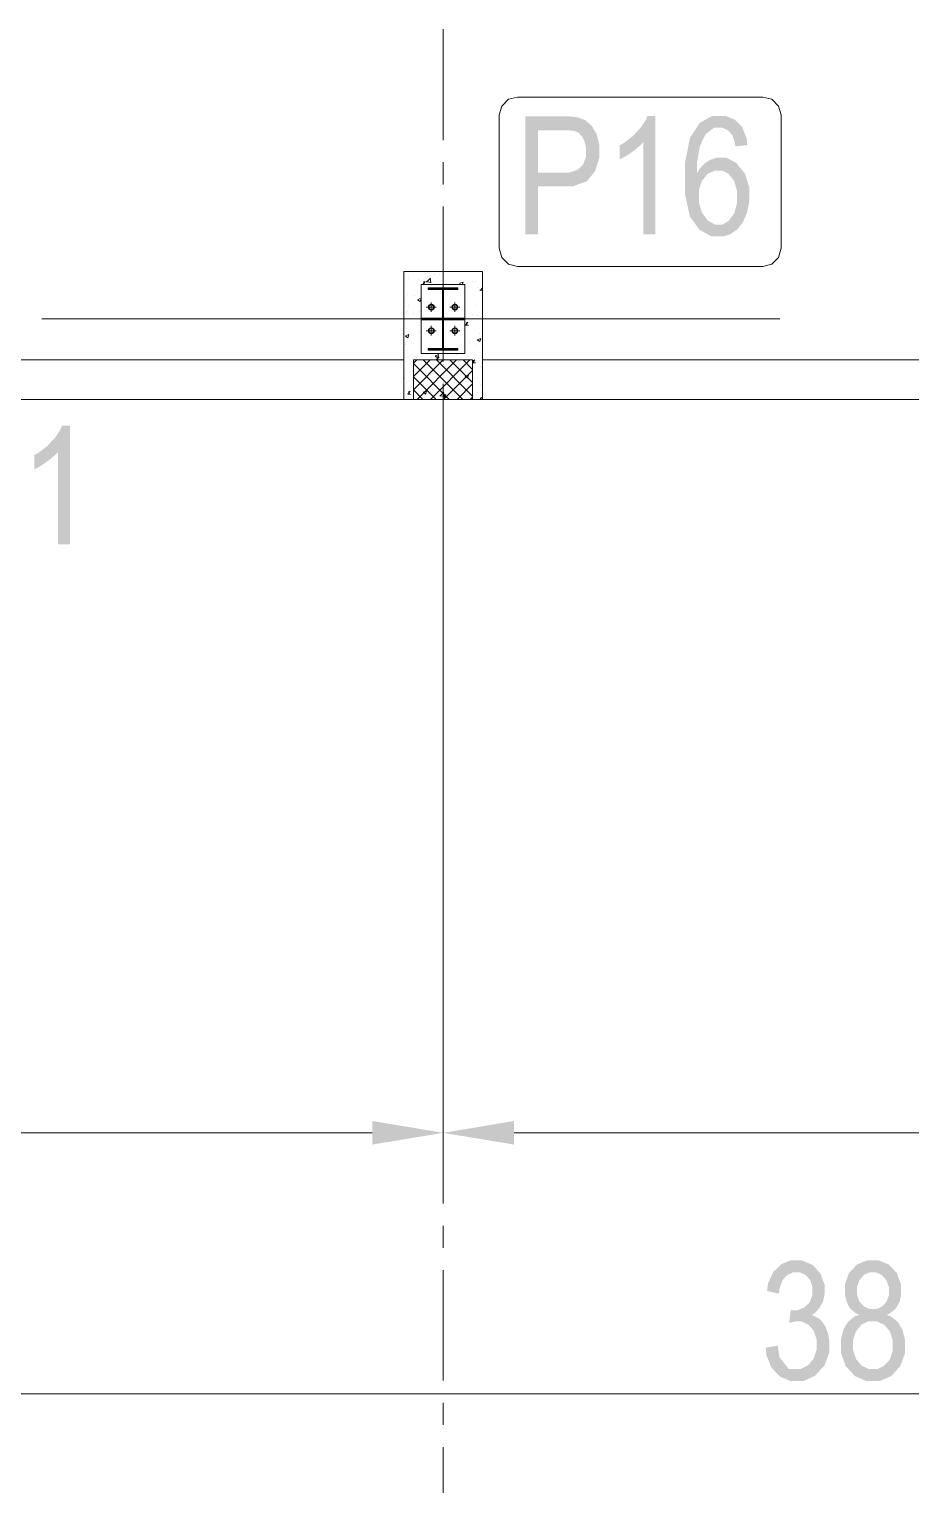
# Model space of a CAD drawing. Header units: millimetres. Extents: x 51.5 to 74.8, y 0.8 to 17.2.
# Drawn here: x 56.763 to 57.349, y 6.41 to 7.382 of the extents above; entities that cross this region are included whole.
import ezdxf

# ---------------------------------------------------------------- set-up
doc = ezdxf.new("R2010")
doc.units = ezdxf.units.MM
doc.layers.add('PDF_Geomertry', color=7, linetype='Continuous')
doc.layers.add('PDF_Solid Fills', color=7, linetype='Continuous')

msp = doc.modelspace()

# ---------------------------------------------------------------- hatches: boundary and pattern name
at = {"layer": 'PDF_Solid Fills', "transparency": 33554559}
h = msp.add_hatch(color=256, dxfattribs=at)
h.paths.add_polyline_path([(57.09246, 7.24564), (57.09246, 7.32411), (57.11676, 7.32411), (57.12107, 7.32411), (57.12732, 7.32342), (57.1294, 7.32258), (57.13218, 7.32161), (57.13663, 7.31786), (57.13829, 7.31509), (57.13996, 7.31231), (57.14163, 7.3055), (57.14163, 7.30147), (57.14163, 7.2962), (57.13885, 7.28759), (57.13621, 7.28425), (57.13343, 7.28092), (57.12413, 7.27758), (57.11746, 7.27758), (57.10093, 7.27758), (57.10093, 7.24564)])
h.paths.add_polyline_path([(57.10093, 7.28675), (57.1176, 7.28675), (57.12163, 7.28675), (57.12732, 7.28856), (57.12926, 7.29036), (57.13107, 7.29217), (57.13288, 7.29745), (57.13288, 7.30106), (57.13288, 7.30342), (57.1319, 7.30745), (57.13107, 7.30911), (57.1301, 7.31078), (57.12801, 7.313), (57.12676, 7.3137), (57.12538, 7.31425), (57.12079, 7.31481), (57.11746, 7.31481), (57.10093, 7.31481)])
for points in [[(57.17885, 7.24564), (57.17093, 7.24564), (57.17093, 7.30703), (57.16954, 7.30536), (57.16593, 7.30217), (57.16357, 7.3005), (57.16135, 7.29884), (57.15704, 7.29633), (57.15524, 7.2955), (57.15524, 7.30481), (57.15843, 7.30661), (57.16426, 7.3112), (57.16676, 7.31397), (57.16926, 7.31661), (57.17274, 7.32189), (57.17371, 7.32439), (57.17885, 7.32439)], [(56.78996, 7.03981), (56.78204, 7.03981), (56.78204, 7.1012), (56.78065, 7.09953), (56.7769, 7.09634), (56.77468, 7.09467), (56.77232, 7.093), (56.76815, 7.0905), (56.76621, 7.08967), (56.76621, 7.09897), (56.76954, 7.10092), (56.77524, 7.10536), (56.77774, 7.10814), (56.78024, 7.11078), (56.78371, 7.11606), (56.78482, 7.1187), (56.78996, 7.1187)], [(57.25232, 6.5062), (57.26024, 6.50745), (57.26149, 6.49967), (57.26774, 6.49189), (57.27274, 6.49189), (57.27538, 6.49189), (57.2801, 6.49425), (57.28218, 6.49647), (57.28413, 6.49884), (57.28607, 6.50467), (57.28607, 6.50842), (57.28607, 6.51175), (57.28426, 6.51731), (57.28246, 6.51939), (57.28065, 6.52147), (57.27621, 6.52356), (57.27343, 6.52356), (57.27232, 6.52356), (57.26954, 6.523), (57.26788, 6.52259), (57.26885, 6.53092), (57.2701, 6.53092), (57.27301, 6.53092), (57.27774, 6.53272), (57.27954, 6.53439), (57.28149, 6.5362), (57.28329, 6.54106), (57.28329, 6.54397), (57.28329, 6.54675), (57.28176, 6.5512), (57.28024, 6.55286), (57.27871, 6.55453), (57.27496, 6.5562), (57.27274, 6.5562), (57.27038, 6.5562), (57.26663, 6.55439), (57.26496, 6.55272), (57.26343, 6.55092), (57.26149, 6.54564), (57.26107, 6.54203), (57.25315, 6.54384), (57.25385, 6.54884), (57.25732, 6.55647), (57.25996, 6.55897), (57.2626, 6.56161), (57.26885, 6.56411), (57.2726, 6.56411), (57.27649, 6.56411), (57.28315, 6.5612), (57.28593, 6.55842), (57.28857, 6.5555), (57.29135, 6.54814), (57.29135, 6.54384), (57.29135, 6.5412), (57.29024, 6.53634), (57.28899, 6.53439), (57.28788, 6.53231), (57.28468, 6.52897), (57.2826, 6.52786), (57.2844, 6.52731), (57.2876, 6.5255), (57.28885, 6.52439), (57.2901, 6.52314), (57.29218, 6.51981), (57.29288, 6.51772), (57.29371, 6.51564), (57.29454, 6.51106), (57.29454, 6.50856), (57.29454, 6.50314), (57.29135, 6.49425), (57.28815, 6.49092), (57.28496, 6.48745), (57.27732, 6.48397), (57.27288, 6.48397), (57.26871, 6.48397), (57.26176, 6.48703), (57.25885, 6.48995), (57.25607, 6.493), (57.25274, 6.50106)]]:
    msp.add_hatch(color=256, dxfattribs=at).paths.add_polyline_path(points)
h = msp.add_hatch(color=256, dxfattribs=at)
h.paths.add_polyline_path([(57.2401, 7.30495), (57.23218, 7.30411), (57.23163, 7.30717), (57.2301, 7.31147), (57.22899, 7.31272), (57.22732, 7.31467), (57.22357, 7.31647), (57.22135, 7.31647), (57.21788, 7.31647), (57.21232, 7.31217), (57.21024, 7.308), (57.20857, 7.30425), (57.20663, 7.29342), (57.20663, 7.2862), (57.20801, 7.2887), (57.21149, 7.29259), (57.21357, 7.29397), (57.21551, 7.29522), (57.21996, 7.29661), (57.22218, 7.29661), (57.22607, 7.29661), (57.23274, 7.29314), (57.23551, 7.28967), (57.23843, 7.2862), (57.24135, 7.27689), (57.24135, 7.27106), (57.24135, 7.26717), (57.23982, 7.25995), (57.23843, 7.25675), (57.23704, 7.25356), (57.23329, 7.24884), (57.23107, 7.24731), (57.22885, 7.24578), (57.22385, 7.24425), (57.22121, 7.24425), (57.21635, 7.24425), (57.20829, 7.2487), (57.2051, 7.25314), (57.2019, 7.25745), (57.19871, 7.27217), (57.19871, 7.28231), (57.19871, 7.2937), (57.20204, 7.30995), (57.20524, 7.31481), (57.20843, 7.31967), (57.21676, 7.32439), (57.22176, 7.32439), (57.22551, 7.32439), (57.23163, 7.32189), (57.23413, 7.31939), (57.23663, 7.31689), (57.23954, 7.30967)])
h.paths.add_polyline_path([(57.20788, 7.27106), (57.20788, 7.26689), (57.20996, 7.25995), (57.2119, 7.25745), (57.21385, 7.25481), (57.21857, 7.25217), (57.22121, 7.25217), (57.22357, 7.25217), (57.22774, 7.25467), (57.22954, 7.25717), (57.23135, 7.25953), (57.23315, 7.2662), (57.23315, 7.2705), (57.23315, 7.27467), (57.23135, 7.2812), (57.22954, 7.28342), (57.22774, 7.28578), (57.22329, 7.288), (57.22065, 7.288), (57.21815, 7.288), (57.21357, 7.28578), (57.21176, 7.28342), (57.20982, 7.2812), (57.20788, 7.27495)])
h = msp.add_hatch(color=256, dxfattribs=at)
h.paths.add_polyline_path([(57.31454, 6.528), (57.31218, 6.52897), (57.30857, 6.53203), (57.30732, 6.53411), (57.30621, 6.53606), (57.30496, 6.54106), (57.30496, 6.54397), (57.30496, 6.54842), (57.3076, 6.55578), (57.31024, 6.55856), (57.31288, 6.56134), (57.31954, 6.56411), (57.32343, 6.56411), (57.32746, 6.56411), (57.33413, 6.56134), (57.3369, 6.55842), (57.33954, 6.5555), (57.34218, 6.54814), (57.34218, 6.5437), (57.34218, 6.54078), (57.34107, 6.53606), (57.33982, 6.53411), (57.33871, 6.53217), (57.3351, 6.52911), (57.33274, 6.528), (57.33565, 6.52675), (57.3401, 6.52314), (57.34163, 6.5205), (57.34315, 6.518), (57.34482, 6.51161), (57.34482, 6.50772), (57.34482, 6.50245), (57.34176, 6.49397), (57.33871, 6.49064), (57.33565, 6.48731), (57.32815, 6.48397), (57.32357, 6.48397), (57.31913, 6.48397), (57.31149, 6.48731), (57.30843, 6.49064), (57.30538, 6.49397), (57.30232, 6.50259), (57.30232, 6.508), (57.30232, 6.51189), (57.30399, 6.51842), (57.30551, 6.52106), (57.30718, 6.52356), (57.31163, 6.52703)])
h.paths.add_polyline_path([(57.31038, 6.508), (57.31038, 6.50439), (57.31232, 6.49856), (57.31426, 6.49633), (57.31621, 6.49411), (57.32093, 6.49189), (57.32357, 6.49189), (57.32635, 6.49189), (57.33093, 6.49411), (57.33288, 6.4962), (57.33482, 6.49842), (57.33663, 6.50411), (57.33663, 6.50772), (57.33663, 6.51134), (57.33468, 6.51717), (57.33274, 6.51939), (57.33079, 6.52147), (57.32607, 6.5237), (57.32343, 6.5237), (57.32065, 6.5237), (57.31607, 6.52161), (57.31426, 6.51939), (57.31232, 6.51717), (57.31038, 6.51147)])
h.paths.add_polyline_path([(57.31301, 6.54425), (57.31301, 6.54133), (57.31454, 6.53675), (57.31607, 6.53509), (57.3176, 6.53342), (57.32135, 6.53175), (57.32357, 6.53175), (57.32579, 6.53175), (57.32954, 6.53342), (57.33107, 6.53509), (57.3326, 6.53675), (57.33413, 6.54106), (57.33413, 6.5437), (57.33413, 6.54647), (57.33246, 6.55092), (57.33093, 6.55272), (57.3294, 6.55439), (57.32565, 6.5562), (57.32357, 6.5562), (57.32135, 6.5562), (57.3176, 6.55453), (57.31607, 6.55272), (57.31454, 6.55106), (57.31301, 6.54675)])

# ---------------------------------------------------------------- linework, layer by layer
at = {"layer": 'PDF_Geomertry', "lineweight": 0}
for points in [[(57.03788, 7.30828), (57.03788, 7.38189)], [(57.03788, 7.27884), (57.03788, 7.29356)], [(57.03788, 7.19064), (57.03788, 7.26411)], [(57.01176, 7.21411), (57.01176, 7.21411)], [(57.01482, 7.21647), (57.01482, 7.21647)], [(57.02079, 7.22106), (57.02079, 7.22106)], [(57.02176, 7.21578), (57.02176, 7.21578)], [(57.02565, 7.21231), (57.0244, 7.21245), (57.02593, 7.21439)], [(57.02538, 7.21231), (57.0251, 7.21425)], [(57.02676, 7.21425), (57.02982, 7.2137)], [(57.0269, 7.21384), (57.02954, 7.21661)], [(57.02746, 7.218), (57.02746, 7.218)], [(57.02968, 7.21342), (57.0294, 7.21661)], [(57.03204, 7.21897), (57.03204, 7.21897)], [(57.03565, 7.21911), (57.03565, 7.21911)], [(57.03954, 7.21495), (57.03954, 7.21495)], [(57.04829, 7.22078), (57.04829, 7.22078)], [(57.04885, 7.21286), (57.04968, 7.21231)], [(57.04899, 7.21314), (57.05135, 7.21397)], [(57.05065, 7.21231), (57.05121, 7.21384)], [(57.05149, 7.22106), (57.05149, 7.22106)], [(57.05718, 7.21425), (57.05718, 7.21425)], [(57.0594, 7.21411), (57.0594, 7.21411)], [(57.06399, 7.2205), (57.06399, 7.2205)], [(57.01176, 7.20342), (57.01176, 7.20342)], [(57.0144, 7.2055), (57.0144, 7.2055)], [(57.01871, 7.20481), (57.01871, 7.20481)], [(57.02065, 7.20745), (57.02065, 7.20745)], [(57.02093, 7.20217), (57.0226, 7.20106), (57.02329, 7.20314)], [(57.02107, 7.20231), (57.02343, 7.20328)], [(57.02801, 7.20995), (57.02899, 7.20911)], [(57.02801, 7.20939), (57.02829, 7.20911)], [(57.02843, 7.21009), (57.02954, 7.20911)], [(57.02913, 7.21009), (57.0301, 7.20911)], [(57.02968, 7.21009), (57.03065, 7.20911)], [(57.03024, 7.21009), (57.03135, 7.20911)], [(57.03079, 7.21009), (57.0319, 7.20911)], [(57.03135, 7.21009), (57.03246, 7.20911)], [(57.03204, 7.21009), (57.03301, 7.20911)], [(57.0326, 7.21009), (57.03357, 7.20911)], [(57.03315, 7.21009), (57.03426, 7.20911)], [(57.03371, 7.21009), (57.03482, 7.20911)], [(57.0344, 7.21009), (57.03538, 7.20911)], [(57.03496, 7.21009), (57.03593, 7.20911)], [(57.03551, 7.21009), (57.03663, 7.20911)], [(57.03607, 7.21009), (57.03718, 7.20911)], [(57.03676, 7.21009), (57.03774, 7.20911), (57.03829, 7.20856)], [(57.03732, 7.21009), (57.03829, 7.20911)], [(57.03746, 7.2087), (57.03829, 7.208)], [(57.03746, 7.20814), (57.03829, 7.20745)], [(57.03746, 7.20759), (57.03829, 7.20675)], [(57.03746, 7.20703), (57.03829, 7.2062)], [(57.03746, 7.20647), (57.03829, 7.20564)], [(57.03746, 7.20578), (57.03829, 7.20509)], [(57.03746, 7.20522), (57.03829, 7.20439)], [(57.03746, 7.20467), (57.03829, 7.20384)], [(57.03746, 7.20411), (57.03829, 7.20328)], [(57.03746, 7.20342), (57.03829, 7.20272)], [(57.03788, 7.21009), (57.03899, 7.20911)], [(57.03843, 7.21009), (57.03954, 7.20911)], [(57.03899, 7.21009), (57.0401, 7.20911)], [(57.03968, 7.21009), (57.04065, 7.20911)], [(57.04024, 7.21009), (57.04121, 7.20911)], [(57.04079, 7.21009), (57.0419, 7.20911)], [(57.04135, 7.21009), (57.04246, 7.20911)], [(57.04204, 7.21009), (57.04301, 7.20911)], [(57.0426, 7.21009), (57.04357, 7.20911)], [(57.04315, 7.21009), (57.04426, 7.20911)], [(57.04371, 7.21009), (57.04482, 7.20911)], [(57.0444, 7.21009), (57.04538, 7.20911)], [(57.04496, 7.21009), (57.04593, 7.20911)], [(57.04551, 7.21009), (57.04649, 7.20911)], [(57.04607, 7.21009), (57.04718, 7.20911)], [(57.04663, 7.21009), (57.04774, 7.20911)], [(57.04732, 7.21009), (57.04774, 7.20967)], [(57.05149, 7.21231), (57.05149, 7.21231)], [(57.06051, 7.21036), (57.06051, 7.21036)], [(57.06232, 7.2087), (57.06399, 7.20842)], [(57.06246, 7.20842), (57.06399, 7.21009)], [(57.01399, 7.19439), (57.01399, 7.19439)], [(57.01524, 7.1987), (57.01524, 7.1987)], [(57.02232, 7.19425), (57.02232, 7.19425)], [(57.02343, 7.20161), (57.02343, 7.20161)], [(57.02343, 7.19356), (57.02343, 7.19356)], [(57.03329, 7.19731), (57.02676, 7.19731)], [(57.0301, 7.19411), (57.0301, 7.2005)], [(57.03746, 7.20286), (57.03829, 7.20217)], [(57.03746, 7.20231), (57.03829, 7.20147)], [(57.03746, 7.20175), (57.03829, 7.20092)], [(57.03746, 7.20106), (57.03829, 7.20036)], [(57.03746, 7.2005), (57.03829, 7.19981)], [(57.03746, 7.19995), (57.03829, 7.19911)], [(57.03746, 7.19939), (57.03829, 7.19856)], [(57.03746, 7.19884), (57.03829, 7.198)], [(57.03746, 7.19814), (57.03829, 7.19745)], [(57.03746, 7.19758), (57.03829, 7.19675)], [(57.03746, 7.19703), (57.03829, 7.1962)], [(57.03746, 7.19647), (57.03829, 7.19564)], [(57.03746, 7.19578), (57.03829, 7.19509)], [(57.03746, 7.19522), (57.03829, 7.19453)], [(57.03746, 7.19467), (57.03829, 7.19383)], [(57.03746, 7.19411), (57.03829, 7.19328)], [(57.03746, 7.19356), (57.03829, 7.19272)], [(57.04899, 7.19731), (57.04246, 7.19731)], [(57.04579, 7.19411), (57.04579, 7.2005)], [(57.05232, 7.20231), (57.05232, 7.20231)], [(57.05232, 7.19634), (57.05232, 7.19634)], [(57.0601, 7.19842), (57.0601, 7.19842)], [(57.26176, 7.18953), (56.77121, 7.18953)], [(57.01176, 7.19259), (57.01176, 7.19259)], [(57.01829, 7.19286), (57.01829, 7.19286)], [(57.0219, 7.18522), (57.0219, 7.18522)], [(57.02343, 7.19092), (57.02343, 7.19092)], [(57.0301, 7.17842), (57.0301, 7.18481)], [(57.03746, 7.19286), (57.03829, 7.19217)], [(57.03746, 7.19231), (57.03829, 7.19147)], [(57.03746, 7.19175), (57.03829, 7.19092)], [(57.03746, 7.1912), (57.03829, 7.19036)], [(57.03746, 7.1905), (57.03829, 7.18981)], [(57.03746, 7.18995), (57.03829, 7.18911)], [(57.03746, 7.18939), (57.03829, 7.18856)], [(57.03746, 7.18883), (57.03829, 7.188)], [(57.03746, 7.18814), (57.03829, 7.18745)], [(57.03746, 7.18759), (57.03829, 7.18689)], [(57.03746, 7.18703), (57.03829, 7.1862)], [(57.03746, 7.18647), (57.03829, 7.18564)], [(57.03746, 7.18592), (57.03829, 7.18508)], [(57.03746, 7.18522), (57.03829, 7.18453)], [(57.03746, 7.18467), (57.03829, 7.18383)], [(57.03746, 7.18411), (57.03829, 7.18328)], [(57.04579, 7.17842), (57.04579, 7.18481)], [(57.05232, 7.19147), (57.05232, 7.19147)], [(57.05232, 7.18536), (57.05232, 7.18536)], [(57.05482, 7.18522), (57.05288, 7.18536), (57.0544, 7.18731)], [(57.05385, 7.18508), (57.05357, 7.18717)], [(57.05774, 7.19272), (57.05774, 7.19272)], [(57.06065, 7.19189), (57.06065, 7.19189)], [(57.06399, 7.18883), (57.06399, 7.18883)], [(57.01176, 7.18189), (57.01176, 7.18189)], [(57.01176, 7.18008), (57.01176, 7.18008)], [(57.01288, 7.17814), (57.01454, 7.17703), (57.01524, 7.17897)], [(57.01301, 7.17828), (57.01524, 7.17911)], [(57.01357, 7.18328), (57.01357, 7.18328)], [(57.02204, 7.18134), (57.02204, 7.18134)], [(57.02343, 7.183), (57.02343, 7.183)], [(57.02343, 7.18161), (57.02343, 7.18161)], [(57.02343, 7.18022), (57.02343, 7.18022)], [(57.03329, 7.18161), (57.02676, 7.18161)], [(57.03746, 7.18356), (57.03829, 7.18272)], [(57.03746, 7.18286), (57.03829, 7.18217)], [(57.03746, 7.18231), (57.03829, 7.18161)], [(57.03746, 7.18175), (57.03829, 7.18092)], [(57.03746, 7.1812), (57.03829, 7.18036)], [(57.03746, 7.1805), (57.03829, 7.17981)], [(57.03746, 7.17995), (57.03829, 7.17925)], [(57.03746, 7.17939), (57.03829, 7.17856)], [(57.03746, 7.17884), (57.03829, 7.178)], [(57.03746, 7.17828), (57.03829, 7.17745)], [(57.03746, 7.17759), (57.03829, 7.17689)], [(57.03746, 7.17703), (57.03829, 7.1762)], [(57.03746, 7.17647), (57.03829, 7.17564)], [(57.03746, 7.17592), (57.03829, 7.17508)], [(57.03746, 7.17522), (57.03829, 7.17453)], [(57.03746, 7.17467), (57.03829, 7.17397)], [(57.03746, 7.17411), (57.03829, 7.17328)], [(57.03788, 7.1612), (57.03788, 7.17592)], [(57.04899, 7.18161), (57.04246, 7.18161)], [(57.05232, 7.18078), (57.05232, 7.18078)], [(57.06065, 7.17564), (57.06301, 7.17647)], [(57.06065, 7.1755), (57.06232, 7.17439), (57.06288, 7.17634)], [(57.0619, 7.17967), (57.0619, 7.17967)], [(57.06399, 7.17495), (57.06399, 7.17495)], [(57.01176, 7.1712), (57.01176, 7.1712)], [(57.01176, 7.16814), (57.01176, 7.16814)], [(57.01176, 7.16439), (57.01176, 7.16439)], [(57.01315, 7.17231), (57.01315, 7.17231)], [(57.01329, 7.16828), (57.01329, 7.16828)], [(57.02065, 7.16536), (57.02065, 7.16536)], [(57.02343, 7.16967), (57.02343, 7.16967)], [(57.02343, 7.16939), (57.02343, 7.16939)], [(57.02801, 7.16939), (57.02871, 7.16884)], [(57.02801, 7.16884), (57.02815, 7.16884)], [(57.02829, 7.16981), (57.02926, 7.16884)], [(57.02885, 7.16981), (57.02982, 7.16884)], [(57.0294, 7.16981), (57.03051, 7.16884)], [(57.02996, 7.16981), (57.03107, 7.16884)], [(57.03065, 7.16981), (57.03163, 7.16884)], [(57.03121, 7.16981), (57.03218, 7.16884)], [(57.03176, 7.16981), (57.03288, 7.16884)], [(57.03232, 7.16981), (57.03343, 7.16884)], [(57.03274, 7.16495), (57.0351, 7.16578)], [(57.03274, 7.16467), (57.0344, 7.16356), (57.03496, 7.16564)], [(57.03288, 7.16981), (57.03399, 7.16884)], [(57.03357, 7.16981), (57.03454, 7.16884)], [(57.03551, 7.16231), (57.03357, 7.16245), (57.03524, 7.16439)], [(57.03413, 7.16981), (57.0351, 7.16884)], [(57.03468, 7.16981), (57.03579, 7.16884)], [(57.03524, 7.16981), (57.03635, 7.16884)], [(57.03593, 7.16981), (57.0369, 7.16884)], [(57.03649, 7.16981), (57.03746, 7.16884)], [(57.03704, 7.16981), (57.03815, 7.16884)], [(57.03746, 7.17356), (57.03829, 7.17272)], [(57.03746, 7.173), (57.03829, 7.17217)], [(57.03746, 7.17231), (57.03829, 7.17161)], [(57.03746, 7.17175), (57.03829, 7.17092)], [(57.03746, 7.1712), (57.03829, 7.17036)], [(57.03746, 7.17064), (57.03829, 7.16981), (57.03926, 7.16884)], [(57.03746, 7.16995), (57.0376, 7.16981), (57.03871, 7.16884)], [(57.03885, 7.16981), (57.03982, 7.16884)], [(57.0394, 7.16981), (57.04038, 7.16884)], [(57.03996, 7.16981), (57.04107, 7.16884)], [(57.04051, 7.16981), (57.04163, 7.16884)], [(57.04121, 7.16981), (57.04218, 7.16884)], [(57.04176, 7.16981), (57.04274, 7.16884)], [(57.04232, 7.16981), (57.04343, 7.16884)], [(57.04232, 7.16661), (57.04232, 7.16661)], [(57.04288, 7.16981), (57.04399, 7.16884)], [(57.04357, 7.16981), (57.04454, 7.16884)], [(57.04413, 7.16981), (57.0451, 7.16884)], [(57.04468, 7.16981), (57.04579, 7.16884)], [(57.04524, 7.16981), (57.04635, 7.16884)], [(57.04579, 7.16981), (57.0469, 7.16884)], [(57.04649, 7.16981), (57.04746, 7.16884)], [(57.04704, 7.16981), (57.04774, 7.16925)], [(57.04704, 7.16606), (57.04704, 7.16606)], [(57.0476, 7.16981), (57.04774, 7.16981)], [(57.05232, 7.17342), (57.05232, 7.17342)], [(57.05232, 7.16995), (57.05232, 7.16995)], [(57.05524, 7.17384), (57.05524, 7.17384)], [(57.0594, 7.17203), (57.0594, 7.17203)], [(57.06385, 7.16814), (57.06385, 7.16814)], [(57.06399, 7.16828), (57.06399, 7.16828)], [(56.51982, 7.16231), (57.01176, 7.16231)], [(57.01176, 7.16036), (57.01176, 7.16036)], [(57.01274, 7.1612), (57.01274, 7.1612)], [(57.01829, 7.14245), (57.03801, 7.16231)], [(57.01829, 7.15134), (57.02926, 7.16231)], [(57.01829, 7.16009), (57.02038, 7.16231)], [(57.01829, 7.15995), (57.04204, 7.13606)], [(57.01996, 7.16411), (57.01996, 7.16411)], [(57.02065, 7.13606), (57.0469, 7.16231)], [(57.02468, 7.16231), (57.05093, 7.13606)], [(57.02551, 7.158), (57.02551, 7.158)], [(57.0269, 7.15967), (57.0269, 7.15967)], [(57.02857, 7.158), (57.02857, 7.158)], [(57.02954, 7.13606), (57.05565, 7.16231)], [(57.0301, 7.1637), (57.0301, 7.1637)], [(57.03357, 7.16231), (57.05746, 7.13828)], [(57.03385, 7.15911), (57.03385, 7.15911)], [(57.03468, 7.16217), (57.03426, 7.16425)], [(57.03774, 7.16342), (57.03774, 7.16342)], [(57.03788, 7.15953), (57.03788, 7.15953)], [(57.03829, 7.13606), (57.05746, 7.15522)], [(57.04232, 7.16231), (57.05746, 7.14717)], [(57.04468, 7.15897), (57.04468, 7.15897)], [(57.04649, 7.16064), (57.04649, 7.16064)], [(57.04663, 7.15495), (57.04663, 7.15495)], [(57.04788, 7.16134), (57.04788, 7.16134)], [(57.05121, 7.16231), (57.05746, 7.15592)], [(57.05538, 7.16259), (57.05538, 7.16259)], [(57.0594, 7.16022), (57.05746, 7.16036), (57.05899, 7.16231)], [(57.05857, 7.16009), (57.05815, 7.16217)], [(57.06246, 7.15814), (57.06246, 7.15814)], [(57.06343, 7.15703), (57.06343, 7.15703)], [(57.06399, 7.163), (57.06399, 7.163)], [(57.06399, 7.16231), (58.01385, 7.16231)], [(57.06399, 7.15758), (57.06399, 7.15758)], [(57.06399, 7.15717), (57.06399, 7.15717)], [(57.01176, 7.14967), (57.01176, 7.14967)], [(57.01232, 7.15009), (57.01232, 7.15009)], [(57.01329, 7.14717), (57.01329, 7.14717)], [(57.01829, 7.15106), (57.03329, 7.13606)], [(57.0251, 7.14592), (57.0251, 7.14592)], [(57.02968, 7.15258), (57.02968, 7.15258)], [(57.03107, 7.14647), (57.03107, 7.14647)], [(57.03774, 7.14759), (57.03774, 7.14759)], [(57.03788, 7.15272), (57.03788, 7.15272)], [(57.03788, 7.14759), (57.03788, 7.14759)], [(57.03788, 7.07286), (57.03788, 7.14647)], [(57.04121, 7.14647), (57.04121, 7.14647)], [(57.04718, 7.13606), (57.05746, 7.14647)], [(57.04885, 7.14578), (57.04885, 7.14578)], [(57.0526, 7.15147), (57.05496, 7.15245)], [(57.0526, 7.15134), (57.05426, 7.15022)], [(57.05413, 7.15022), (57.05482, 7.15231)], [(57.05871, 7.15036), (57.05871, 7.15036)], [(57.06065, 7.14981), (57.06065, 7.14981)], [(57.06301, 7.14606), (57.06301, 7.14606)], [(57.06399, 7.14675), (57.06399, 7.14675)], [(57.06399, 7.14661), (57.06399, 7.14661)], [(56.51982, 7.13606), (57.01176, 7.13606)], [(57.01176, 7.13884), (57.01176, 7.13884)], [(57.0119, 7.13911), (57.0119, 7.13911)], [(57.0144, 7.13967), (57.01593, 7.14147)], [(57.0144, 7.13953), (57.01635, 7.13939)], [(57.01551, 7.13925), (57.0151, 7.14134)], [(57.0169, 7.14481), (57.0169, 7.14481)], [(57.01829, 7.14231), (57.0244, 7.13606)], [(57.0219, 7.14314), (57.0219, 7.14314)], [(57.02468, 7.14078), (57.02704, 7.14175)], [(57.02468, 7.14064), (57.02635, 7.13953)], [(57.02621, 7.13953), (57.0269, 7.14147)], [(57.02926, 7.14161), (57.02926, 7.14161)], [(57.03565, 7.13842), (57.03788, 7.13814), (57.03857, 7.138)], [(57.03579, 7.13814), (57.03788, 7.14036), (57.03843, 7.14092)], [(57.03857, 7.13772), (57.03815, 7.14078)], [(57.03815, 7.13759), (57.03982, 7.13939)], [(57.03815, 7.13745), (57.04024, 7.13731)], [(57.03926, 7.13717), (57.03885, 7.13925)], [(57.04635, 7.14383), (57.04635, 7.14383)], [(57.04996, 7.13731), (57.04996, 7.13731)], [(57.0501, 7.13606), (57.0501, 7.13606)], [(57.05593, 7.13606), (57.05746, 7.13759)], [(57.05829, 7.13842), (57.05829, 7.13842)], [(57.0626, 7.13606), (57.06357, 7.13731)], [(57.06288, 7.13606), (57.06274, 7.13717)], [(57.06399, 7.13606), (58.01385, 7.13606)], [(57.03788, 7.04342), (57.03788, 7.05814)], [(57.03788, 6.95509), (57.03788, 7.0287)], [(57.03788, 6.92564), (57.03788, 6.94036)], [(57.03788, 6.83745), (57.03788, 6.91092)], [(57.03788, 6.808), (57.03788, 6.82272)], [(57.03788, 6.71967), (57.03788, 6.79328)], [(57.03788, 6.69022), (57.03788, 6.70495)], [(57.03788, 6.60189), (57.03788, 6.6755)], [(56.01232, 6.64884), (56.99079, 6.64884)], [(57.03801, 6.64884), (57.03801, 6.64884)], [(57.0851, 6.64884), (57.99954, 6.64884)], [(57.03788, 6.57245), (57.03788, 6.58717)], [(57.03788, 6.48425), (57.03788, 6.55772)], [(54.96579, 6.4755), (59.96177, 6.4755)], [(57.03788, 6.45481), (57.03788, 6.46953)], [(57.03788, 6.40981), (57.03788, 6.44009)]]:
    msp.add_lwpolyline(points, dxfattribs=at)
for points in [[(57.08732, 7.33689), (57.25038, 7.33689), (57.25635, 7.33536), (57.26079, 7.33092), (57.26246, 7.32495), (57.26246, 7.23647), (57.26079, 7.23036), (57.25635, 7.22592), (57.25038, 7.22439), (57.08732, 7.22439), (57.08135, 7.22592), (57.0769, 7.23036), (57.07524, 7.23647), (57.07524, 7.32495), (57.0769, 7.33092), (57.08135, 7.33536), (57.08732, 7.33689)], [(57.06399, 7.13606), (57.01176, 7.13606), (57.01176, 7.22106), (57.06399, 7.22106), (57.06399, 7.13606)], [(57.01176, 7.21592), (57.01176, 7.21592), (57.01176, 7.21592)], [(57.01176, 7.21564), (57.01176, 7.21564), (57.01176, 7.21564), (57.01176, 7.21564)], [(57.01329, 7.22106), (57.01329, 7.22106), (57.01329, 7.22106)], [(57.02871, 7.22106), (57.02871, 7.22106), (57.02871, 7.22106), (57.02871, 7.22106)], [(57.02982, 7.22106), (57.02982, 7.22106), (57.02982, 7.22106)], [(57.03788, 7.21939), (57.03788, 7.21939), (57.03788, 7.21939), (57.03788, 7.21939)], [(57.03788, 7.21606), (57.03788, 7.21606), (57.03788, 7.21606), (57.03788, 7.21606)], [(57.04635, 7.22106), (57.04635, 7.22106), (57.04635, 7.22106)], [(57.05176, 7.22106), (57.05176, 7.22106), (57.05176, 7.22106), (57.05176, 7.22106)], [(57.06288, 7.22106), (57.06288, 7.22106), (57.06288, 7.22106)], [(57.06301, 7.22106), (57.06301, 7.22106), (57.06301, 7.22106)], [(57.01176, 7.21161), (57.01176, 7.21161), (57.01176, 7.21161), (57.01176, 7.21161)], [(57.01176, 7.20397), (57.01176, 7.20397), (57.01176, 7.20397)], [(57.02343, 7.21231), (57.05232, 7.21231), (57.05232, 7.16661), (57.02343, 7.16661), (57.02343, 7.21231)], [(57.02343, 7.20481), (57.02343, 7.20481), (57.02343, 7.20481)], [(57.02801, 7.20911), (57.02801, 7.21009), (57.04774, 7.21009), (57.04774, 7.20911), (57.02801, 7.20911)], [(57.03746, 7.21231), (57.03746, 7.21231), (57.03746, 7.21231), (57.03746, 7.21231)], [(57.03746, 7.20911), (57.03746, 7.16981), (57.03829, 7.16981), (57.03829, 7.20911), (57.03746, 7.20911)], [(57.03788, 7.21272), (57.03788, 7.21272), (57.03788, 7.21272), (57.03788, 7.21272)], [(57.03788, 7.21272), (57.03788, 7.21272), (57.03788, 7.21272), (57.03788, 7.21272)], [(57.05232, 7.20925), (57.05232, 7.20925), (57.05232, 7.20925)], [(57.05232, 7.20689), (57.05232, 7.20689), (57.05232, 7.20689), (57.05232, 7.20689)], [(57.06399, 7.21134), (57.06399, 7.21134), (57.06399, 7.21134)], [(57.06399, 7.20981), (57.06399, 7.20981), (57.06399, 7.20981)], [(57.01176, 7.20106), (57.01176, 7.20106), (57.01176, 7.20106), (57.01176, 7.20106)], [(57.01176, 7.19453), (57.01176, 7.19453), (57.01176, 7.19453)], [(57.02343, 7.19356), (57.02343, 7.19356), (57.02343, 7.19356)], [(57.05232, 7.19953), (57.05232, 7.19953), (57.05232, 7.19953)], [(57.05232, 7.19731), (57.05232, 7.19731), (57.05232, 7.19731), (57.05232, 7.19731)], [(57.06399, 7.2005), (57.06399, 7.2005), (57.06399, 7.2005)], [(57.06399, 7.19884), (57.06399, 7.19884), (57.06399, 7.19884)], [(57.01176, 7.19203), (57.01176, 7.19203), (57.01176, 7.19203), (57.01176, 7.19203)], [(57.01176, 7.1905), (57.01176, 7.1905), (57.01176, 7.1905)], [(57.02343, 7.18995), (57.02343, 7.18897), (57.03746, 7.18897), (57.03746, 7.18995), (57.02343, 7.18995)], [(57.05232, 7.18995), (57.05232, 7.18897), (57.03829, 7.18897), (57.03829, 7.18995), (57.05232, 7.18995)], [(57.05232, 7.18578), (57.05232, 7.18578), (57.05232, 7.18578)], [(57.06399, 7.18981), (57.06399, 7.18981), (57.06399, 7.18981)], [(57.06399, 7.18689), (57.06399, 7.18689)], [(57.01176, 7.17995), (57.01176, 7.17995), (57.01176, 7.17995), (57.01176, 7.17995)], [(57.05232, 7.17856), (57.05232, 7.17856), (57.05232, 7.17856), (57.05232, 7.17856)], [(57.05232, 7.17522), (57.05232, 7.17522), (57.05232, 7.17522), (57.05232, 7.17522)], [(57.06399, 7.17897), (57.06399, 7.17897), (57.06399, 7.17897)], [(57.01176, 7.17356), (57.01176, 7.17356), (57.01176, 7.17356), (57.01176, 7.17356)], [(57.01176, 7.16939), (57.01176, 7.16939), (57.01176, 7.16939), (57.01176, 7.16939)], [(57.02801, 7.16981), (57.02801, 7.16884), (57.04774, 7.16884), (57.04774, 7.16981), (57.02801, 7.16981)], [(57.0326, 7.16661), (57.0326, 7.16661), (57.0326, 7.16661), (57.0326, 7.16661)], [(57.04788, 7.16661), (57.04788, 7.16661), (57.04788, 7.16661)], [(57.04926, 7.16661), (57.04926, 7.16661), (57.04926, 7.16661), (57.04926, 7.16661)], [(57.06399, 7.16772), (57.06399, 7.16772), (57.06399, 7.16772)], [(57.01176, 7.15884), (57.01176, 7.15884), (57.01176, 7.15884)], [(57.01176, 7.1562), (57.01176, 7.1562), (57.01176, 7.1562)], [(57.01829, 7.13606), (57.01829, 7.16231), (57.05746, 7.16231), (57.05746, 7.13606), (57.01829, 7.13606)], [(57.03788, 7.16328), (57.03788, 7.16328), (57.03788, 7.16328), (57.03788, 7.16328)], [(57.03788, 7.15953), (57.03788, 7.15953), (57.03788, 7.15953)], [(57.03788, 7.15897), (57.03788, 7.15897), (57.03788, 7.15897), (57.03788, 7.15897)], [(57.01176, 7.15245), (57.01176, 7.15245), (57.01176, 7.15245)], [(57.01176, 7.14828), (57.01176, 7.14828), (57.01176, 7.14828)], [(57.03788, 7.15272), (57.03788, 7.15272), (57.03788, 7.15272)], [(57.03788, 7.14953), (57.03788, 7.14953), (57.03788, 7.14953), (57.03788, 7.14953)], [(57.03788, 7.14814), (57.03788, 7.14814), (57.03788, 7.14814), (57.03788, 7.14814)], [(57.03788, 7.14759), (57.03788, 7.14759), (57.03788, 7.14759)], [(57.01176, 7.14411), (57.01176, 7.14411), (57.01176, 7.14411)], [(57.01176, 7.13772), (57.01176, 7.13772), (57.01176, 7.13772), (57.01176, 7.13772)], [(57.02204, 7.13606), (57.02204, 7.13606), (57.02204, 7.13606)], [(57.03607, 7.13606), (57.03607, 7.13606), (57.03607, 7.13606), (57.03607, 7.13606)], [(57.03788, 7.14217), (57.03788, 7.14217), (57.03788, 7.14217), (57.03788, 7.14217)], [(57.03788, 7.13745), (57.03788, 7.13745), (57.03788, 7.13745), (57.03788, 7.13745)], [(57.03801, 7.13578), (57.03801, 7.13578)], [(57.04121, 7.13606), (57.04121, 7.13606), (57.04121, 7.13606)], [(57.06399, 7.13911), (57.06399, 7.13911), (57.06399, 7.13911)], [(57.03801, 6.60967), (57.03801, 7.1162)]]:
    msp.add_lwpolyline(points, close=True, dxfattribs=at)
for points in [[(57.03204, 7.19731), (57.03204, 7.19842), (57.03107, 7.19925), (57.0301, 7.19925), (57.02899, 7.19925), (57.02801, 7.19842), (57.02801, 7.19731), (57.02801, 7.1962), (57.02899, 7.19536), (57.0301, 7.19536), (57.03107, 7.19536), (57.03204, 7.1962), (57.03204, 7.19731)], [(57.03163, 7.19731), (57.03163, 7.19828), (57.03093, 7.19897), (57.0301, 7.19897), (57.02913, 7.19897), (57.02843, 7.19828), (57.02843, 7.19731), (57.02843, 7.19647), (57.02913, 7.19564), (57.0301, 7.19564), (57.03093, 7.19564), (57.03163, 7.19647), (57.03163, 7.19731)], [(57.04774, 7.19731), (57.04774, 7.19842), (57.04676, 7.19925), (57.04579, 7.19925), (57.04468, 7.19925), (57.04371, 7.19842), (57.04371, 7.19731), (57.04371, 7.1962), (57.04468, 7.19536), (57.04579, 7.19536), (57.04676, 7.19536), (57.04774, 7.1962), (57.04774, 7.19731)], [(57.04732, 7.19731), (57.04732, 7.19828), (57.04663, 7.19897), (57.04579, 7.19897), (57.04482, 7.19897), (57.04413, 7.19828), (57.04413, 7.19731), (57.04413, 7.19647), (57.04482, 7.19564), (57.04579, 7.19564), (57.04663, 7.19564), (57.04732, 7.19647), (57.04732, 7.19731)], [(57.03204, 7.18161), (57.03204, 7.18272), (57.03107, 7.18356), (57.0301, 7.18356), (57.02899, 7.18356), (57.02801, 7.18272), (57.02801, 7.18161), (57.02801, 7.1805), (57.02899, 7.17967), (57.0301, 7.17967), (57.03107, 7.17967), (57.03204, 7.1805), (57.03204, 7.18161)], [(57.03163, 7.18161), (57.03163, 7.18259), (57.03093, 7.18328), (57.0301, 7.18328), (57.02913, 7.18328), (57.02843, 7.18259), (57.02843, 7.18161), (57.02843, 7.18064), (57.02913, 7.17995), (57.0301, 7.17995), (57.03093, 7.17995), (57.03163, 7.18064), (57.03163, 7.18161)], [(57.04774, 7.18161), (57.04774, 7.18272), (57.04676, 7.18356), (57.04579, 7.18356), (57.04468, 7.18356), (57.04371, 7.18272), (57.04371, 7.18161), (57.04371, 7.1805), (57.04468, 7.17967), (57.04579, 7.17967), (57.04676, 7.17967), (57.04774, 7.1805), (57.04774, 7.18161)], [(57.04732, 7.18161), (57.04732, 7.18259), (57.04663, 7.18328), (57.04579, 7.18328), (57.04482, 7.18328), (57.04413, 7.18259), (57.04413, 7.18161), (57.04413, 7.18064), (57.04482, 7.17995), (57.04579, 7.17995), (57.04663, 7.17995), (57.04732, 7.18064), (57.04732, 7.18161)]]:
    msp.add_open_spline(points, degree=3, knots=[0, 0, 0, 0, 1, 1, 1, 2, 2, 2, 3, 3, 3, 4, 4, 4, 4], dxfattribs=at)
at = {"layer": 'PDF_Solid Fills', "transparency": 33554559}
for points in [[(56.99079, 6.64106), (56.99079, 6.65675), (57.03801, 6.64884)], [(57.0851, 6.65675), (57.0851, 6.64106), (57.03801, 6.64884)]]:
    msp.add_solid(points, dxfattribs=at)

doc.saveas('drawing.dxf')
